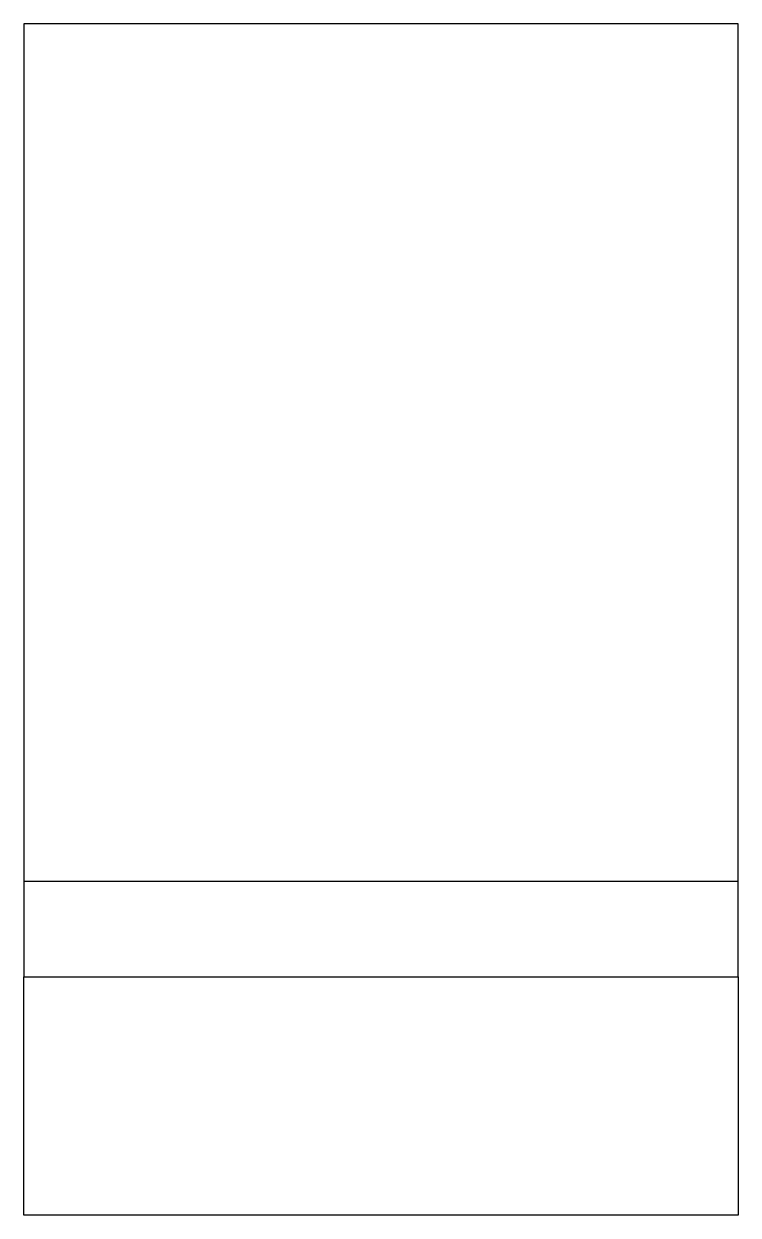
# Model space of a CAD drawing. Header units: millimetres. Extents: x -30 to 0, y -10 to 40.
import ezdxf

# ---------------------------------------------------------------- set-up
doc = ezdxf.new("R2010")
doc.units = ezdxf.units.MM
doc.layers.get('0').update_dxf_attribs({"linetype": 'CONTINUOUS'})

msp = doc.modelspace()

# ---------------------------------------------------------------- linework, layer by layer
for points in [[(-30, 0), (0, 0), (0, 40), (-30, 40)], [(0, 4), (-30, 4), (-30, 0), (0, 0)], [(-30, 0), (0, 0), (0, -10), (-30, -10)]]:
    msp.add_lwpolyline(points, close=True)

doc.saveas('drawing.dxf')
